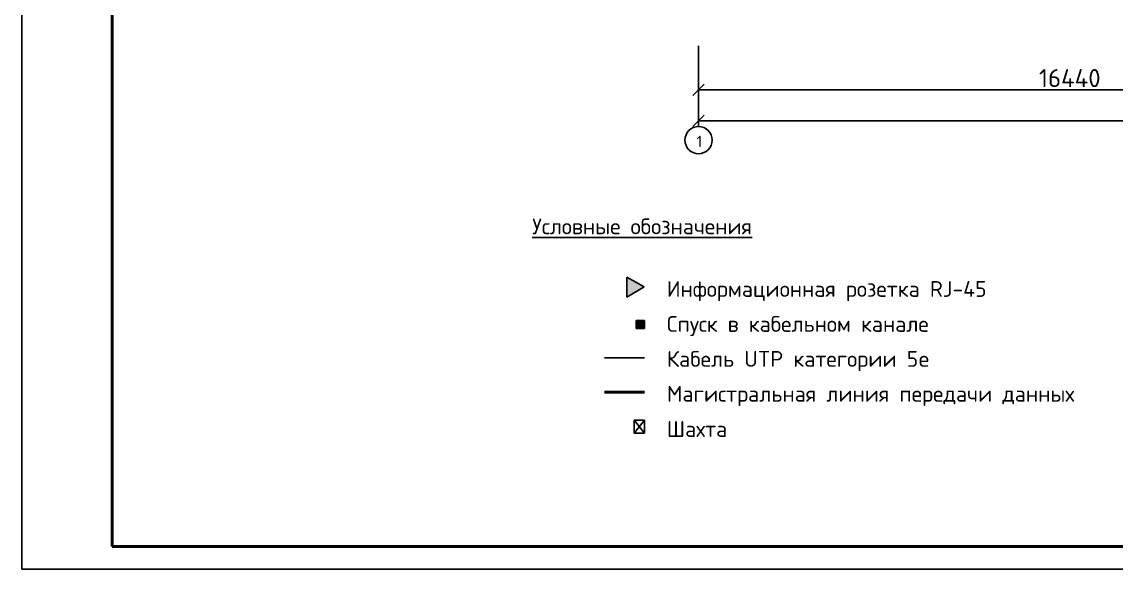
# Model space of a CAD drawing. Header units: millimetres. Extents: x -1090 to -245, y 2149 to 3399.
# Drawn here: x -1086.2 to -843.9, y 2149.1 to 2270.2 of the extents above; entities that cross this region are included whole.
import ezdxf

# ---------------------------------------------------------------- set-up
doc = ezdxf.new("R2010")
doc.units = ezdxf.units.MM
doc.layers.add('LAN SKS', color=200, linetype='Continuous', lineweight=25)
for name, color, linetype in [('Ramka', 7, 'Continuous'), ('rozetki', 7, 'Continuous'), ('размеры', 130, 'Continuous')]:
    doc.layers.add(name, color=color, linetype=linetype)
doc.styles.add('lenka', font='isocpeur.ttf')
doc.styles.get("Standard").update_dxf_attribs({"font": 'arial.ttf'})
doc.dimstyles.new('100', dxfattribs={"dimtxt": 4, "dimasz": 2.5, "dimexe": 1.25, "dimexo": 0.625, "dimtad": 1, "dimdec": 0, "dimlfac": 100, "dimtxsty": 'Standard', "dimblk": 'OBLIQUE', "dimcen": 2.5, "dimadec": 0, "dimazin": 0, "dimtfac": 1, "dimtdec": 0, "dimtmove": 0, "dimatfit": 3, "dimldrblk": 'OPEN90', "dimfxl": 1, "dimarcsym": 0})

# ---------------------------------------------------------------- blocks, each defined once
blk = doc.blocks.new('_Oblique')
at = {"color": 0, "linetype": 'ByBlock', "lineweight": -2}
blk.add_line((-0.5, -0.5), (0.5, 0.5), dxfattribs=at)
blk = doc.blocks.new('*D57')
at = {"layer": 'размеры', "color": 0, "lineweight": -2, "transparency": 16777216}
for p, q in [((-936.3815518470556, 2264.852046814412), (-936.3815518470556, 2253.86386699846)), ((-771.9815518470568, 2264.852046814412), (-771.9815518470568, 2253.86386699846)), ((-936.3815518470556, 2255.11386699846), (-771.9815518470568, 2255.11386699846))]:
    blk.add_line(p, q, dxfattribs=at)
at = {"layer": 'размеры', "color": 0, "lineweight": -2, "transparency": 16777216, "xscale": 2.5, "yscale": 2.5, "zscale": 2.5, "rotation": 180}
blk.add_blockref('_Oblique', (-936.3815518470556, 2255.11386699846), dxfattribs=at)
at = {"layer": 'размеры', "color": 0, "lineweight": -2, "transparency": 16777216, "xscale": 2.5, "yscale": 2.5, "zscale": 2.5}
blk.add_blockref('_Oblique', (-771.9815518470568, 2255.11386699846), dxfattribs=at)
at = {"layer": 'размеры', "color": 0, "transparency": 16777216, "insert": (-854.1815518470562, 2257.73886699846), "char_height": 4, "attachment_point": 5, "style": 'lenka'}
blk.add_mtext('16440', dxfattribs=at)
blk = doc.blocks.new('_Open90')
at = {"color": 0, "linetype": 'ByBlock', "lineweight": -2}
for p, q in [((0, 0), (-1, 0)), ((-0.5, 0.5), (0, 0)), ((0, 0), (-0.5, -0.5))]:
    blk.add_line(p, q, dxfattribs=at)
blk = doc.blocks.new('*D52')
at = {"layer": 'размеры', "color": 0, "lineweight": -2, "transparency": 16777216}
for p, q in [((-936.3815518470556, 2264.852046814412), (-936.3815518470556, 2247.004127789258)), ((-378.3815518470556, 2264.852046814412), (-378.3815518470556, 2247.004127789258)), ((-936.3815518470556, 2248.254127789258), (-378.3815518470556, 2248.254127789258))]:
    blk.add_line(p, q, dxfattribs=at)
at = {"layer": 'размеры', "color": 0, "lineweight": -2, "transparency": 16777216, "xscale": 2.5, "yscale": 2.5, "zscale": 2.5, "rotation": 180}
blk.add_blockref('_Oblique', (-936.3815518470556, 2248.254127789258), dxfattribs=at)
at = {"layer": 'размеры', "color": 0, "lineweight": -2, "transparency": 16777216, "xscale": 2.5, "yscale": 2.5, "zscale": 2.5}
blk.add_blockref('_Oblique', (-378.3815518470556, 2248.254127789258), dxfattribs=at)
at = {"layer": 'размеры', "color": 0, "transparency": 16777216, "insert": (-657.3815518470556, 2250.879127789258), "char_height": 4, "attachment_point": 5, "style": 'lenka'}
blk.add_mtext('55800', dxfattribs=at)

msp = doc.modelspace()

# ---------------------------------------------------------------- hatches: boundary and pattern name
at = {"layer": 'rozetki'}
for points in [[(-948.4232683874679, 2211.516817094852), (-952.2294859855447, 2213.695284307662), (-952.2294859855447, 2209.279349889697)], [(-948.3537490919443, 2202.325548216828), (-948.3537490919443, 2204.069481571479), (-950.1539149250211, 2204.069481571479), (-950.1539149250211, 2202.325548216828)]]:
    msp.add_hatch(color=0, dxfattribs=at).paths.add_polyline_path(points)

# ---------------------------------------------------------------- linework, layer by layer
at = {"color": 0, "lineweight": 50}
msp.add_line((-957.195775225251, 2188.256266601334), (-948.3787434968517, 2188.256266601334), dxfattribs=at)
at = {"color": 0, "lineweight": 25}
for p, q in [((-948.365642978787, 2182.043134833178), (-950.6385721069109, 2182.043134833178)), ((-948.365642978787, 2182.043134833178), (-950.6385721069109, 2179.166066286061)), ((-948.365642978787, 2179.16606628606), (-950.6385721069109, 2182.043134833178)), ((-950.6385721069109, 2179.166066286061), (-950.6385721069109, 2182.043134833178)), ((-948.365642978787, 2182.043134833178), (-948.365642978787, 2179.16606628606)), ((-948.365642978787, 2179.16606628606), (-950.6385721069109, 2179.166066286061))]:
    msp.add_line(p, q, dxfattribs=at)
at = {"layer": 'LAN SKS', "color": 0}
msp.add_line((-957.195775225251, 2195.839332514475), (-948.3787434968517, 2195.839332514475), dxfattribs=at)
at = {"layer": 'Ramka', "color": 0, "linetype": 'Continuous'}
for p, q in [((-1086.198209828322, 2149.055982746661), (-1086.198209828322, 2743.055982746661)), ((-245.1982098283224, 2149.055982746661), (-1086.198209828322, 2149.055982746661))]:
    msp.add_line(p, q, dxfattribs=at)
at = {"layer": 'Ramka', "color": 0, "lineweight": 50}
for p, q in [((-1066.198209828322, 2154.055982746661), (-1066.198209828322, 2738.055982746661)), ((-250.1982098283224, 2154.055982746661), (-1066.198209828322, 2154.055982746661))]:
    msp.add_line(p, q, dxfattribs=at)
at = {"layer": 'rozetki', "color": 0}
for p, q in [((-952.2294859855456, 2213.695284307662), (-952.2294859855456, 2209.279349889697)), ((-952.2294859855456, 2213.695284307662), (-948.4232683874679, 2211.516817094852)), ((-952.2294859855456, 2209.279349889697), (-948.4232683874679, 2211.516817094852)), ((-950.1539149250211, 2204.069481571479), (-950.1539149250211, 2202.325575107755)), ((-950.1539149250211, 2204.069481571479), (-948.3537490919443, 2204.069481571479)), ((-950.1539149250239, 2202.325548216828), (-948.3537490919443, 2202.325548216828)), ((-948.3537490919443, 2202.325548216828), (-948.3537490919443, 2204.069481571479))]:
    msp.add_line(p, q, dxfattribs=at)
at = {"layer": 'размеры', "color": 0}
msp.add_line((-936.3825721149224, 2251.615292487178), (-936.3825721149224, 2247.008014125139), dxfattribs=at)
msp.add_circle((-936.3825721149224, 2244.008014125139), 3, dxfattribs=at)

# ---------------------------------------------------------------- texts
at = {"color": 7, "char_height": 3.5, "attachment_point": 1, "style": 'lenka'}
for s, insert, width in [('{\\LУсловные обозначения}', (-973.2019050255058, 2226.668008135192), 89.20450030195934), ('Информационная розетка RJ-45', (-943.413027453209, 2212.820147250312), 89.20450030195934), ('Спуск в кабельном канале', (-943.3715713551155, 2205.070609264833), 89.20450030195934), ('Кабель UTP категории 5e', (-943.3718152145102, 2197.331377915015), 89.20450030195934), ('Магистральная линия передачи данных', (-943.384426229235, 2189.601746366202), 101.0807048805345), ('Шахта', (-943.3985700744615, 2181.814976275821), 89.20450030195934)]:
    msp.add_mtext(s, dxfattribs=dict(at, insert=insert, width=width))
at = {"layer": 'размеры', "color": 0, "insert": (-936.8008765366867, 2244.983155477854), "char_height": 2.5, "attachment_point": 1, "style": 'lenka'}
msp.add_mtext('1', dxfattribs=at)

# ---------------------------------------------------------------- dimensions: what is measured, and where the dimension line sits
at = {"layer": 'размеры', "color": 0}
for base, p2, picture, middle in [((-771.9815518470568, 2255.11386699846), (-771.9815518470568, 2265.477046814412), '*D57', (-854.1815518470562, 2257.73886699846)), ((-378.3815518470556, 2248.254127789258), (-378.3815518470556, 2265.477046814412), '*D52', (-657.3815518470556, 2250.879127789258))]:
    dim = msp.add_linear_dim(base=base, p1=(-936.3815518470556, 2265.477046814412), p2=p2, dimstyle='100', override={"dimlfac": 100, "dimtxsty": 'lenka', "dimtmove": 0, "dimtolj": 0}, dxfattribs=at)
    dim.commit()
    dim.dimension.update_dxf_attribs({"geometry": picture, "text_midpoint": middle})

doc.saveas('drawing.dxf')
